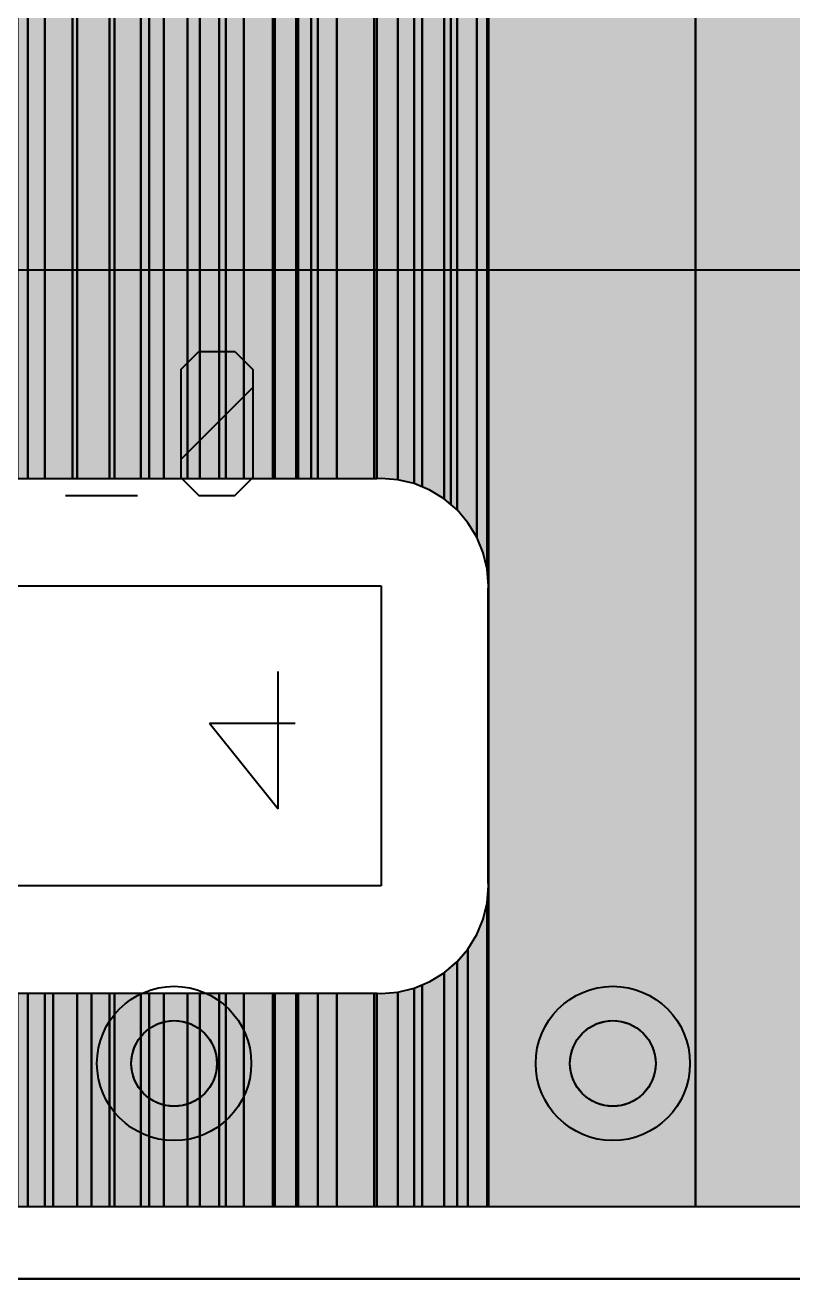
# Model space of a CAD drawing. Header units: millimetres. Extents: x 3.8 to 71.6, y 3.7 to 38.5.
# Drawn here: x 41.54 to 46.09, y 3.7 to 11.13 of the extents above; entities that cross this region are included whole.
import ezdxf

# ---------------------------------------------------------------- set-up
doc = ezdxf.new("R2010")
doc.units = ezdxf.units.MM
for name, color, linetype in [('bottom_copper', 7, 'Continuous'), ('drill_plated', 7, 'Continuous'), ('outline', 7, 'Continuous'), ('top_copper', 7, 'Continuous'), ('top_silk', 7, 'Continuous')]:
    doc.layers.add(name, color=color, linetype=linetype)

# ---------------------------------------------------------------- blocks, each defined once
blk = doc.blocks.new('Block4090')
at = {"layer": 'bottom_copper', "lineweight": 40}
for points in [[(3.4106, 3.9705), (3.3584, 4.0557), (3.2935, 4.1317), (3.2934, 33.782), (3.4106, 33.782), (3.4106, 3.9705)], [(3.4801, 3.6813), (3.4722, 3.7809), (3.4489, 3.8781), (3.4106, 3.9705), (3.4106, 33.782), (3.4801, 33.782), (3.4801, 3.6813)], [(7.5143, 0), (3.4801, 0), (3.4801, 33.782), (7.5143, 33.782), (7.5143, 0)], [(3.2934, 4.1318), (3.2563, 4.1635), (3.2563, 30.0965), (3.2607, 30.1071), (3.2868, 30.216), (3.2934, 30.3276), (3.2934, 4.1318)], [(3.2563, 4.1635), (3.2178, 4.1963), (3.2175, 22.3529), (3.2313, 22.3862), (3.25, 22.464), (3.2563, 22.5437), (3.2563, 4.1635)], [(3.2175, 4.1966), (3.1323, 4.2488), (3.0866, 4.2677), (3.0866, 22.166), (3.107, 22.1834), (3.1589, 22.2442), (3.2007, 22.3124), (3.2175, 22.3529), (3.2175, 4.1966)], [(3.0866, 4.2677), (3.0399, 4.2871), (2.9427, 4.3104), (2.9427, 22.0751), (2.978, 22.0897), (3.0462, 22.1315), (3.0866, 22.166), (3.0866, 4.2677)], [(2.9427, 4.3104), (2.8431, 4.3183), (2.8182, 4.3163), (2.8027, 4.3163), (2.8027, 22.0385), (2.8264, 22.0404), (2.9042, 22.0591), (2.9427, 22.0751), (2.9427, 4.3104)], [(1.0157, 4.3163), (0.8507, 4.3163), (0.8507, 22.0357), (1.0157, 22.0357), (1.0157, 4.3163)], [(1.2345, 4.3163), (1.0157, 4.3163), (1.0157, 22.0357), (1.1268, 22.0357), (1.1467, 22.0341), (1.2264, 22.0404), (1.2345, 22.0423), (1.2345, 4.3163)], [(1.4206, 4.3163), (1.2345, 4.3163), (1.2345, 22.0423), (1.2967, 22.0573), (1.367, 22.0404), (1.4206, 22.0362), (1.4206, 4.3163)], [(1.5558, 4.3163), (1.4206, 4.3163), (1.4206, 22.0362), (1.4467, 22.0341), (1.4666, 22.0357), (1.5558, 22.0357), (1.5558, 4.3163)], [(1.7694, 4.3163), (1.5558, 4.3163), (1.5558, 22.0357), (1.7694, 22.0357), (1.7694, 4.3163)], [(1.9239, 4.3163), (1.7694, 4.3163), (1.7694, 22.0357), (1.9239, 22.0357), (1.9239, 4.3163)], [(2.0305, 4.3163), (1.9239, 4.3163), (1.9239, 22.0357), (1.9268, 22.0357), (1.9466, 22.0341), (2.0264, 22.0404), (2.0305, 22.0414), (2.0305, 4.3163)], [(2.2012, 4.3163), (2.0305, 4.3163), (2.0305, 22.0414), (2.0967, 22.0573), (2.167, 22.0404), (2.2012, 22.0377), (2.2012, 4.3163)], [(2.3518, 4.3163), (2.2016, 4.3163), (2.2012, 22.0377), (2.2467, 22.0341), (2.2666, 22.0357), (2.3518, 22.0357), (2.3518, 4.3163)], [(2.4687, 4.3163), (2.3518, 4.3163), (2.3518, 22.0357), (2.4687, 22.0357), (2.4687, 4.3163)], [(2.5822, 4.3163), (2.4687, 4.3163), (2.4687, 22.0357), (2.5822, 22.0357), (2.5822, 4.3163)], [(2.8027, 4.3163), (2.5822, 4.3163), (2.5822, 22.0357), (2.7268, 22.0357), (2.7467, 22.0341), (2.8027, 22.0385), (2.8027, 4.3163)], [(0.8507, 4.3163), (0.7493, 4.3163), (0.7493, 12.2193), (0.8068, 12.358), (0.8419, 12.504), (0.8507, 12.6537), (0.8507, 4.3163)], [(0.7493, 4.3163), (0.5734, 4.3163), (0.5734, 11.977), (0.6709, 12.0912), (0.7493, 12.2193), (0.7493, 4.3163)], [(3.4801, 1.9033), (3.4781, 1.9282), (3.4781, 3.6564), (3.4801, 3.6813), (3.4801, 1.9033)], [(3.4801, 0), (3.3584, 0), (3.3584, 1.5289), (3.4106, 1.6141), (3.4489, 1.7065), (3.4722, 1.8037), (3.4801, 1.9033), (3.4801, 0)], [(3.3584, 0), (3.2178, 0), (3.2175, 1.388), (3.2934, 1.4528), (3.3584, 1.5289), (3.3584, 0)], [(3.2175, 0), (3.0866, 0), (3.0866, 1.3169), (3.1323, 1.3358), (3.2175, 1.388), (3.2175, 0)], [(0.7493, 0), (0.5734, 0), (0.5734, 1.2683), (0.7493, 1.2683), (0.7493, 0)], [(0.9007, 0), (0.7493, 0), (0.7493, 1.2683), (0.9007, 1.2683), (0.9007, 0)], [(1.1268, 0), (0.9007, 0), (0.9007, 1.2683), (1.1268, 1.2683), (1.1268, 0)], [(1.2345, 0), (1.1268, 0), (1.1268, 1.2683), (1.2345, 1.2683), (1.2345, 0)], [(1.4206, 0), (1.2345, 0), (1.2345, 1.2683), (1.4206, 1.2683), (1.4206, 0)], [(1.5558, 0), (1.4206, 0), (1.4206, 1.2683), (1.5558, 1.2683), (1.5558, 0)], [(1.7694, 0), (1.5558, 0), (1.5558, 1.2683), (1.7694, 1.2683), (1.7694, 0)], [(1.9239, 0), (1.7694, 0), (1.7694, 1.2683), (1.9239, 1.2683), (1.9239, 0)], [(2.0305, 0), (1.9239, 0), (1.9239, 1.2683), (2.0305, 1.2683), (2.0305, 0)], [(2.2012, 0), (2.0305, 0), (2.0305, 1.2683), (2.2012, 1.2683), (2.2012, 0)], [(2.3518, 0), (2.2016, 0), (2.2012, 1.2683), (2.3518, 1.2683), (2.3518, 0)], [(2.4687, 0), (2.3518, 0), (2.3518, 1.2683), (2.4687, 1.2683), (2.4687, 0)], [(2.5822, 0), (2.4687, 0), (2.4687, 1.2683), (2.5822, 1.2683), (2.5822, 0)], [(2.8027, 0), (2.5822, 0), (2.5822, 1.2683), (2.8027, 1.2683), (2.8027, 0)], [(2.9427, 0), (2.8027, 0), (2.8027, 1.2683), (2.8182, 1.2683), (2.8431, 1.2663), (2.9427, 1.2742), (2.9427, 0)], [(3.0866, 0), (2.9427, 0), (2.9427, 1.2742), (3.0399, 1.2975), (3.0866, 1.3169), (3.0866, 0)]]:
    blk.add_hatch(color=7, dxfattribs=at).paths.add_polyline_path(points, flags=0)
at = {"layer": 'bottom_copper', "color": 7, "lineweight": 40}
for points in [[(3.4106, 3.9705), (3.3584, 4.0557), (3.2935, 4.1317), (3.2934, 33.782), (3.4106, 33.782), (3.4106, 3.9705)], [(3.4801, 3.6813), (3.4722, 3.7809), (3.4489, 3.8781), (3.4106, 3.9705), (3.4106, 33.782), (3.4801, 33.782), (3.4801, 3.6813)], [(7.5143, 0), (3.4801, 0), (3.4801, 33.782), (7.5143, 33.782), (7.5143, 0)], [(3.2934, 4.1318), (3.2563, 4.1635), (3.2563, 30.0965), (3.2607, 30.1071), (3.2868, 30.216), (3.2934, 30.3276), (3.2934, 4.1318)], [(3.2563, 4.1635), (3.2178, 4.1963), (3.2175, 22.3529), (3.2313, 22.3862), (3.25, 22.464), (3.2563, 22.5437), (3.2563, 4.1635)], [(3.2175, 4.1966), (3.1323, 4.2488), (3.0866, 4.2677), (3.0866, 22.166), (3.107, 22.1834), (3.1589, 22.2442), (3.2007, 22.3124), (3.2175, 22.3529), (3.2175, 4.1966)], [(3.0866, 4.2677), (3.0399, 4.2871), (2.9427, 4.3104), (2.9427, 22.0751), (2.978, 22.0897), (3.0462, 22.1315), (3.0866, 22.166), (3.0866, 4.2677)], [(2.9427, 4.3104), (2.8431, 4.3183), (2.8182, 4.3163), (2.8027, 4.3163), (2.8027, 22.0385), (2.8264, 22.0404), (2.9042, 22.0591), (2.9427, 22.0751), (2.9427, 4.3104)], [(1.0157, 4.3163), (0.8507, 4.3163), (0.8507, 22.0357), (1.0157, 22.0357), (1.0157, 4.3163)], [(1.2345, 4.3163), (1.0157, 4.3163), (1.0157, 22.0357), (1.1268, 22.0357), (1.1467, 22.0341), (1.2264, 22.0404), (1.2345, 22.0423), (1.2345, 4.3163)], [(1.4206, 4.3163), (1.2345, 4.3163), (1.2345, 22.0423), (1.2967, 22.0573), (1.367, 22.0404), (1.4206, 22.0362), (1.4206, 4.3163)], [(1.5558, 4.3163), (1.4206, 4.3163), (1.4206, 22.0362), (1.4467, 22.0341), (1.4666, 22.0357), (1.5558, 22.0357), (1.5558, 4.3163)], [(1.7694, 4.3163), (1.5558, 4.3163), (1.5558, 22.0357), (1.7694, 22.0357), (1.7694, 4.3163)], [(1.9239, 4.3163), (1.7694, 4.3163), (1.7694, 22.0357), (1.9239, 22.0357), (1.9239, 4.3163)], [(2.0305, 4.3163), (1.9239, 4.3163), (1.9239, 22.0357), (1.9268, 22.0357), (1.9466, 22.0341), (2.0264, 22.0404), (2.0305, 22.0414), (2.0305, 4.3163)], [(2.2012, 4.3163), (2.0305, 4.3163), (2.0305, 22.0414), (2.0967, 22.0573), (2.167, 22.0404), (2.2012, 22.0377), (2.2012, 4.3163)], [(2.3518, 4.3163), (2.2016, 4.3163), (2.2012, 22.0377), (2.2467, 22.0341), (2.2666, 22.0357), (2.3518, 22.0357), (2.3518, 4.3163)], [(2.4687, 4.3163), (2.3518, 4.3163), (2.3518, 22.0357), (2.4687, 22.0357), (2.4687, 4.3163)], [(2.5822, 4.3163), (2.4687, 4.3163), (2.4687, 22.0357), (2.5822, 22.0357), (2.5822, 4.3163)], [(2.8027, 4.3163), (2.5822, 4.3163), (2.5822, 22.0357), (2.7268, 22.0357), (2.7467, 22.0341), (2.8027, 22.0385), (2.8027, 4.3163)], [(0.8507, 4.3163), (0.7493, 4.3163), (0.7493, 12.2193), (0.8068, 12.358), (0.8419, 12.504), (0.8507, 12.6537), (0.8507, 4.3163)], [(0.7493, 4.3163), (0.5734, 4.3163), (0.5734, 11.977), (0.6709, 12.0912), (0.7493, 12.2193), (0.7493, 4.3163)], [(3.4801, 1.9033), (3.4781, 1.9282), (3.4781, 3.6564), (3.4801, 3.6813), (3.4801, 1.9033)], [(3.4801, 0), (3.3584, 0), (3.3584, 1.5289), (3.4106, 1.6141), (3.4489, 1.7065), (3.4722, 1.8037), (3.4801, 1.9033), (3.4801, 0)], [(3.3584, 0), (3.2178, 0), (3.2175, 1.388), (3.2934, 1.4528), (3.3584, 1.5289), (3.3584, 0)], [(3.2175, 0), (3.0866, 0), (3.0866, 1.3169), (3.1323, 1.3358), (3.2175, 1.388), (3.2175, 0)], [(0.7493, 0), (0.5734, 0), (0.5734, 1.2683), (0.7493, 1.2683), (0.7493, 0)], [(0.9007, 0), (0.7493, 0), (0.7493, 1.2683), (0.9007, 1.2683), (0.9007, 0)], [(1.1268, 0), (0.9007, 0), (0.9007, 1.2683), (1.1268, 1.2683), (1.1268, 0)], [(1.2345, 0), (1.1268, 0), (1.1268, 1.2683), (1.2345, 1.2683), (1.2345, 0)], [(1.4206, 0), (1.2345, 0), (1.2345, 1.2683), (1.4206, 1.2683), (1.4206, 0)], [(1.5558, 0), (1.4206, 0), (1.4206, 1.2683), (1.5558, 1.2683), (1.5558, 0)], [(1.7694, 0), (1.5558, 0), (1.5558, 1.2683), (1.7694, 1.2683), (1.7694, 0)], [(1.9239, 0), (1.7694, 0), (1.7694, 1.2683), (1.9239, 1.2683), (1.9239, 0)], [(2.0305, 0), (1.9239, 0), (1.9239, 1.2683), (2.0305, 1.2683), (2.0305, 0)], [(2.2012, 0), (2.0305, 0), (2.0305, 1.2683), (2.2012, 1.2683), (2.2012, 0)], [(2.3518, 0), (2.2016, 0), (2.2012, 1.2683), (2.3518, 1.2683), (2.3518, 0)], [(2.4687, 0), (2.3518, 0), (2.3518, 1.2683), (2.4687, 1.2683), (2.4687, 0)], [(2.5822, 0), (2.4687, 0), (2.4687, 1.2683), (2.5822, 1.2683), (2.5822, 0)], [(2.8027, 0), (2.5822, 0), (2.5822, 1.2683), (2.8027, 1.2683), (2.8027, 0)], [(2.9427, 0), (2.8027, 0), (2.8027, 1.2683), (2.8182, 1.2683), (2.8431, 1.2663), (2.9427, 1.2742), (2.9427, 0)], [(3.0866, 0), (2.9427, 0), (2.9427, 1.2742), (3.0399, 1.2975), (3.0866, 1.3169), (3.0866, 0)]]:
    blk.add_lwpolyline(points, close=True, dxfattribs=at)
blk = doc.blocks.new('Block28972')
at = {"layer": 'top_copper', "lineweight": 40}
for points in [[(2.1267, 4.3163), (1.7382, 4.3163), (1.7382, 25.1833), (1.7807, 25.2258), (2.1267, 25.2258), (2.1267, 4.3163)], [(2.3484, 4.2871), (2.2512, 4.3104), (2.1516, 4.3183), (2.1267, 4.3163), (2.1267, 25.2258), (2.3484, 25.2258), (2.3484, 4.2871)], [(2.602, 4.1317), (2.526, 4.1966), (2.4408, 4.2488), (2.3484, 4.2871), (2.3484, 25.2258), (2.602, 25.2258), (2.602, 4.1317)], [(2.7807, 3.7809), (2.7574, 3.8781), (2.7191, 3.9705), (2.6669, 4.0557), (2.602, 4.1317), (2.602, 25.2258), (2.7807, 25.2258), (2.7807, 3.7809)], [(2.7886, 3.6813), (2.7807, 3.7809), (2.7807, 25.2258), (2.7886, 25.2258), (2.7886, 3.6813)], [(4.0159, 0), (2.7886, 0), (2.7886, 25.2258), (4.0159, 25.2258), (4.0159, 0)], [(4.8156, 0), (4.0159, 0), (4.0159, 25.2258), (4.8156, 25.2258), (4.8156, 0)], [(0.3501, 4.3163), (0.1592, 4.3163), (0.1592, 24.7244), (0.2092, 24.7204), (0.2714, 24.7253), (0.279, 24.6287), (0.3059, 24.5165), (0.3501, 24.4099), (0.3501, 4.3163)], [(1.7382, 4.3163), (1.6497, 4.3163), (1.6497, 24.3926), (1.6603, 24.4099), (1.7045, 24.5165), (1.7314, 24.6287), (1.7382, 24.7437), (1.7382, 4.3163)], [(0.573, 4.3163), (0.3501, 4.3163), (0.3501, 24.4099), (0.4104, 24.3115), (0.4853, 24.2238), (0.573, 24.1489), (0.573, 4.3163)], [(1.6497, 4.3163), (1.5222, 4.3163), (1.5222, 24.2213), (1.5251, 24.2238), (1.6, 24.3115), (1.6497, 24.3926), (1.6497, 4.3163)], [(1.5222, 4.3163), (1.339, 4.3163), (1.339, 24.0886), (1.4374, 24.1489), (1.5222, 24.2213), (1.5222, 4.3163)], [(0.778, 4.3163), (0.573, 4.3163), (0.573, 24.1489), (0.6714, 24.0886), (0.778, 24.0444), (0.778, 4.3163)], [(1.339, 4.3163), (1.1929, 4.3163), (1.1929, 24.0349), (1.2324, 24.0444), (1.339, 24.0886), (1.339, 4.3163)], [(1.0052, 4.3163), (0.778, 4.3163), (0.778, 24.0444), (0.8902, 24.0175), (1.0052, 24.0084), (1.0052, 4.3163)], [(1.1929, 4.3163), (1.0052, 4.3163), (1.0052, 24.0084), (1.1202, 24.0175), (1.1929, 24.0349), (1.1929, 4.3163)], [(0.1592, 4.3163), (0, 4.3163), (0, 12.1249), (0.0578, 12.2193), (0.1153, 12.358), (0.1504, 12.504), (0.1592, 12.6537), (0.1592, 4.3163)], [(2.7886, 1.9033), (2.7866, 1.9282), (2.7866, 3.6564), (2.7886, 3.6813), (2.7886, 1.9033)], [(2.7886, 0), (2.7807, 0), (2.7807, 1.8037), (2.7886, 1.9033), (2.7886, 0)], [(2.7807, 0), (2.602, 0), (2.602, 1.4529), (2.6669, 1.5289), (2.7191, 1.6141), (2.7574, 1.7065), (2.7807, 1.8037), (2.7807, 0)], [(2.602, 0), (2.3484, 0), (2.3484, 1.2975), (2.4408, 1.3358), (2.526, 1.388), (2.602, 1.4529), (2.602, 0)], [(0.1592, 0), (0, 0), (0, 1.2683), (0.1592, 1.2683), (0.1592, 0)], [(0.3501, 0), (0.1592, 0), (0.1592, 1.2683), (0.3501, 1.2683), (0.3501, 0)], [(0.573, 0), (0.3501, 0), (0.3501, 1.2683), (0.573, 1.2683), (0.573, 0)], [(0.778, 0), (0.573, 0), (0.573, 1.2683), (0.778, 1.2683), (0.778, 0)], [(1.0052, 0), (0.778, 0), (0.778, 1.2683), (1.0052, 1.2683), (1.0052, 0)], [(1.1929, 0), (1.0052, 0), (1.0052, 1.2683), (1.1929, 1.2683), (1.1929, 0)], [(1.339, 0), (1.1929, 0), (1.1929, 1.2683), (1.339, 1.2683), (1.339, 0)], [(1.5222, 0), (1.339, 0), (1.339, 1.2683), (1.5222, 1.2683), (1.5222, 0)], [(1.6497, 0), (1.5222, 0), (1.5222, 1.2683), (1.6497, 1.2683), (1.6497, 0)], [(1.7772, 0), (1.6497, 0), (1.6497, 1.2683), (1.7772, 1.2683), (1.7772, 0)], [(2.1267, 0), (1.7772, 0), (1.7772, 1.2683), (2.1267, 1.2683), (2.1267, 0)], [(2.3484, 0), (2.1267, 0), (2.1267, 1.2683), (2.1516, 1.2663), (2.2512, 1.2742), (2.3484, 1.2975), (2.3484, 0)]]:
    blk.add_hatch(color=7, dxfattribs=at).paths.add_polyline_path(points, flags=0)
at = {"layer": 'top_copper', "color": 7, "lineweight": 40}
for points in [[(2.1267, 4.3163), (1.7382, 4.3163), (1.7382, 25.1833), (1.7807, 25.2258), (2.1267, 25.2258), (2.1267, 4.3163)], [(2.3484, 4.2871), (2.2512, 4.3104), (2.1516, 4.3183), (2.1267, 4.3163), (2.1267, 25.2258), (2.3484, 25.2258), (2.3484, 4.2871)], [(2.602, 4.1317), (2.526, 4.1966), (2.4408, 4.2488), (2.3484, 4.2871), (2.3484, 25.2258), (2.602, 25.2258), (2.602, 4.1317)], [(2.7807, 3.7809), (2.7574, 3.8781), (2.7191, 3.9705), (2.6669, 4.0557), (2.602, 4.1317), (2.602, 25.2258), (2.7807, 25.2258), (2.7807, 3.7809)], [(2.7886, 3.6813), (2.7807, 3.7809), (2.7807, 25.2258), (2.7886, 25.2258), (2.7886, 3.6813)], [(4.0159, 0), (2.7886, 0), (2.7886, 25.2258), (4.0159, 25.2258), (4.0159, 0)], [(4.8156, 0), (4.0159, 0), (4.0159, 25.2258), (4.8156, 25.2258), (4.8156, 0)], [(0.3501, 4.3163), (0.1592, 4.3163), (0.1592, 24.7244), (0.2092, 24.7204), (0.2714, 24.7253), (0.279, 24.6287), (0.3059, 24.5165), (0.3501, 24.4099), (0.3501, 4.3163)], [(1.7382, 4.3163), (1.6497, 4.3163), (1.6497, 24.3926), (1.6603, 24.4099), (1.7045, 24.5165), (1.7314, 24.6287), (1.7382, 24.7437), (1.7382, 4.3163)], [(0.573, 4.3163), (0.3501, 4.3163), (0.3501, 24.4099), (0.4104, 24.3115), (0.4853, 24.2238), (0.573, 24.1489), (0.573, 4.3163)], [(1.6497, 4.3163), (1.5222, 4.3163), (1.5222, 24.2213), (1.5251, 24.2238), (1.6, 24.3115), (1.6497, 24.3926), (1.6497, 4.3163)], [(1.5222, 4.3163), (1.339, 4.3163), (1.339, 24.0886), (1.4374, 24.1489), (1.5222, 24.2213), (1.5222, 4.3163)], [(0.778, 4.3163), (0.573, 4.3163), (0.573, 24.1489), (0.6714, 24.0886), (0.778, 24.0444), (0.778, 4.3163)], [(1.339, 4.3163), (1.1929, 4.3163), (1.1929, 24.0349), (1.2324, 24.0444), (1.339, 24.0886), (1.339, 4.3163)], [(1.0052, 4.3163), (0.778, 4.3163), (0.778, 24.0444), (0.8902, 24.0175), (1.0052, 24.0084), (1.0052, 4.3163)], [(1.1929, 4.3163), (1.0052, 4.3163), (1.0052, 24.0084), (1.1202, 24.0175), (1.1929, 24.0349), (1.1929, 4.3163)], [(0.1592, 4.3163), (0, 4.3163), (0, 12.1249), (0.0578, 12.2193), (0.1153, 12.358), (0.1504, 12.504), (0.1592, 12.6537), (0.1592, 4.3163)], [(2.7886, 1.9033), (2.7866, 1.9282), (2.7866, 3.6564), (2.7886, 3.6813), (2.7886, 1.9033)], [(2.7886, 0), (2.7807, 0), (2.7807, 1.8037), (2.7886, 1.9033), (2.7886, 0)], [(2.7807, 0), (2.602, 0), (2.602, 1.4529), (2.6669, 1.5289), (2.7191, 1.6141), (2.7574, 1.7065), (2.7807, 1.8037), (2.7807, 0)], [(2.602, 0), (2.3484, 0), (2.3484, 1.2975), (2.4408, 1.3358), (2.526, 1.388), (2.602, 1.4529), (2.602, 0)], [(0.1592, 0), (0, 0), (0, 1.2683), (0.1592, 1.2683), (0.1592, 0)], [(0.3501, 0), (0.1592, 0), (0.1592, 1.2683), (0.3501, 1.2683), (0.3501, 0)], [(0.573, 0), (0.3501, 0), (0.3501, 1.2683), (0.573, 1.2683), (0.573, 0)], [(0.778, 0), (0.573, 0), (0.573, 1.2683), (0.778, 1.2683), (0.778, 0)], [(1.0052, 0), (0.778, 0), (0.778, 1.2683), (1.0052, 1.2683), (1.0052, 0)], [(1.1929, 0), (1.0052, 0), (1.0052, 1.2683), (1.1929, 1.2683), (1.1929, 0)], [(1.339, 0), (1.1929, 0), (1.1929, 1.2683), (1.339, 1.2683), (1.339, 0)], [(1.5222, 0), (1.339, 0), (1.339, 1.2683), (1.5222, 1.2683), (1.5222, 0)], [(1.6497, 0), (1.5222, 0), (1.5222, 1.2683), (1.6497, 1.2683), (1.6497, 0)], [(1.7772, 0), (1.6497, 0), (1.6497, 1.2683), (1.7772, 1.2683), (1.7772, 0)], [(2.1267, 0), (1.7772, 0), (1.7772, 1.2683), (2.1267, 1.2683), (2.1267, 0)], [(2.3484, 0), (2.1267, 0), (2.1267, 1.2683), (2.1516, 1.2663), (2.2512, 1.2742), (2.3484, 1.2975), (2.3484, 0)]]:
    blk.add_lwpolyline(points, close=True, dxfattribs=at)

msp = doc.modelspace()

# ---------------------------------------------------------------- hatches: boundary and pattern name
at = {"layer": 'bottom_copper', "lineweight": 40}
for points in [[(42.6694, 4.9276), (42.655, 4.88), (42.6315, 4.8361), (42.5999, 4.7976), (42.5614, 4.766), (42.5175, 4.7425), (42.4699, 4.7281), (42.4203, 4.7232), (42.3707, 4.7281), (42.3231, 4.7425), (42.2792, 4.766), (42.2407, 4.7976), (42.2091, 4.8361), (42.1856, 4.88), (42.1712, 4.9276), (42.1663, 4.9772), (42.1712, 5.0268), (42.1856, 5.0744), (42.2091, 5.1183), (42.2407, 5.1568), (42.2792, 5.1884), (42.3231, 5.2119), (42.3707, 5.2263), (42.4203, 5.2312), (42.4699, 5.2263), (42.5175, 5.2119), (42.5614, 5.1884), (42.5999, 5.1568), (42.6315, 5.1183), (42.655, 5.0744), (42.6694, 5.0268), (42.6743, 4.9772), (42.6694, 4.9276)], [(45.2694, 4.9276), (45.255, 4.88), (45.2315, 4.8361), (45.1999, 4.7976), (45.1614, 4.766), (45.1175, 4.7425), (45.0699, 4.7281), (45.0203, 4.7232), (44.9707, 4.7281), (44.9231, 4.7425), (44.8792, 4.766), (44.8407, 4.7976), (44.8091, 4.8361), (44.7856, 4.88), (44.7712, 4.9276), (44.7663, 4.9772), (44.7712, 5.0268), (44.7856, 5.0744), (44.8091, 5.1183), (44.8407, 5.1568), (44.8792, 5.1884), (44.9231, 5.2119), (44.9707, 5.2263), (45.0203, 5.2312), (45.0699, 5.2263), (45.1175, 5.2119), (45.1614, 5.1884), (45.1999, 5.1568), (45.2315, 5.1183), (45.255, 5.0744), (45.2694, 5.0268), (45.2743, 4.9772), (45.2694, 4.9276)]]:
    msp.add_hatch(color=7, dxfattribs=at).paths.add_polyline_path(points, flags=0)
at = {"layer": 'drill_plated', "lineweight": 40}
for points in [[(42.6694, 4.9276), (42.655, 4.88), (42.6315, 4.8361), (42.5999, 4.7976), (42.5614, 4.766), (42.5175, 4.7425), (42.4699, 4.7281), (42.4203, 4.7232), (42.3707, 4.7281), (42.3231, 4.7425), (42.2792, 4.766), (42.2407, 4.7976), (42.2091, 4.8361), (42.1856, 4.88), (42.1712, 4.9276), (42.1663, 4.9772), (42.1712, 5.0268), (42.1856, 5.0744), (42.2091, 5.1183), (42.2407, 5.1568), (42.2792, 5.1884), (42.3231, 5.2119), (42.3707, 5.2263), (42.4203, 5.2312), (42.4699, 5.2263), (42.5175, 5.2119), (42.5614, 5.1884), (42.5999, 5.1568), (42.6315, 5.1183), (42.655, 5.0744), (42.6694, 5.0268), (42.6743, 4.9772), (42.6694, 4.9276)], [(45.2694, 4.9276), (45.255, 4.88), (45.2315, 4.8361), (45.1999, 4.7976), (45.1614, 4.766), (45.1175, 4.7425), (45.0699, 4.7281), (45.0203, 4.7232), (44.9707, 4.7281), (44.9231, 4.7425), (44.8792, 4.766), (44.8407, 4.7976), (44.8091, 4.8361), (44.7856, 4.88), (44.7712, 4.9276), (44.7663, 4.9772), (44.7712, 5.0268), (44.7856, 5.0744), (44.8091, 5.1183), (44.8407, 5.1568), (44.8792, 5.1884), (44.9231, 5.2119), (44.9707, 5.2263), (45.0203, 5.2312), (45.0699, 5.2263), (45.1175, 5.2119), (45.1614, 5.1884), (45.1999, 5.1568), (45.2315, 5.1183), (45.255, 5.0744), (45.2694, 5.0268), (45.2743, 4.9772), (45.2694, 4.9276)]]:
    msp.add_hatch(color=7, dxfattribs=at).paths.add_polyline_path(points, flags=0)
at = {"layer": 'top_copper', "lineweight": 40}
for points in [[(42.6694, 4.9276), (42.655, 4.88), (42.6315, 4.8361), (42.5999, 4.7976), (42.5614, 4.766), (42.5175, 4.7425), (42.4699, 4.7281), (42.4203, 4.7232), (42.3707, 4.7281), (42.3231, 4.7425), (42.2792, 4.766), (42.2407, 4.7976), (42.2091, 4.8361), (42.1856, 4.88), (42.1712, 4.9276), (42.1663, 4.9772), (42.1712, 5.0268), (42.1856, 5.0744), (42.2091, 5.1183), (42.2407, 5.1568), (42.2792, 5.1884), (42.3231, 5.2119), (42.3707, 5.2263), (42.4203, 5.2312), (42.4699, 5.2263), (42.5175, 5.2119), (42.5614, 5.1884), (42.5999, 5.1568), (42.6315, 5.1183), (42.655, 5.0744), (42.6694, 5.0268), (42.6743, 4.9772), (42.6694, 4.9276)], [(45.2694, 4.9276), (45.255, 4.88), (45.2315, 4.8361), (45.1999, 4.7976), (45.1614, 4.766), (45.1175, 4.7425), (45.0699, 4.7281), (45.0203, 4.7232), (44.9707, 4.7281), (44.9231, 4.7425), (44.8792, 4.766), (44.8407, 4.7976), (44.8091, 4.8361), (44.7856, 4.88), (44.7712, 4.9276), (44.7663, 4.9772), (44.7712, 5.0268), (44.7856, 5.0744), (44.8091, 5.1183), (44.8407, 5.1568), (44.8792, 5.1884), (44.9231, 5.2119), (44.9707, 5.2263), (45.0203, 5.2312), (45.0699, 5.2263), (45.1175, 5.2119), (45.1614, 5.1884), (45.1999, 5.1568), (45.2315, 5.1183), (45.255, 5.0744), (45.2694, 5.0268), (45.2743, 4.9772), (45.2694, 4.9276)]]:
    msp.add_hatch(color=7, dxfattribs=at).paths.add_polyline_path(points, flags=0)

# ---------------------------------------------------------------- linework, layer by layer
at = {"layer": 'bottom_copper', "color": 7, "lineweight": 40}
for p, q in [((43.6215, 8.4426), (40.6985, 8.4426)), ((43.6464, 8.4446), (43.6215, 8.4426)), ((43.746, 8.4367), (43.6464, 8.4446)), ((43.8432, 8.4134), (43.746, 8.4367)), ((43.9356, 8.3751), (43.8432, 8.4134)), ((44.0208, 8.3229), (43.9356, 8.3751)), ((44.0968, 8.258), (44.0208, 8.3229)), ((44.1617, 8.182), (44.0968, 8.258)), ((44.2139, 8.0968), (44.1617, 8.182)), ((44.2522, 8.0044), (44.2139, 8.0968)), ((44.2755, 7.9072), (44.2522, 8.0044)), ((44.2834, 7.8076), (44.2755, 7.9072)), ((39.0744, 7.8076), (43.6464, 7.8076)), ((43.6464, 7.8076), (43.6464, 6.0296)), ((44.2814, 7.7827), (44.2834, 7.8076)), ((44.2814, 6.0545), (44.2814, 7.7827)), ((43.0368, 6.4868), (43.0368, 7.2996)), ((42.6304, 6.9948), (43.0368, 6.4868)), ((42.6304, 6.9948), (43.1384, 6.9948)), ((43.6464, 6.0296), (39.0744, 6.0296)), ((44.2755, 5.93), (44.2834, 6.0296)), ((44.2834, 6.0296), (44.2814, 6.0545)), ((44.2522, 5.8328), (44.2755, 5.93)), ((44.2139, 5.7404), (44.2522, 5.8328)), ((44.1617, 5.6552), (44.2139, 5.7404)), ((44.0968, 5.5792), (44.1617, 5.6552)), ((44.0208, 5.5143), (44.0968, 5.5792)), ((43.9356, 5.4621), (44.0208, 5.5143)), ((43.8432, 5.4238), (43.9356, 5.4621)), ((40.6985, 5.3946), (43.6215, 5.3946)), ((43.6215, 5.3946), (43.6464, 5.3926)), ((43.6464, 5.3926), (43.746, 5.4005)), ((43.746, 5.4005), (43.8432, 5.4238)), ((48.6682, 4.1263), (40.6985, 4.1263))]:
    msp.add_line(p, q, dxfattribs=at)
for points in [[(42.6694, 4.9276), (42.655, 4.88), (42.6315, 4.8361), (42.5999, 4.7976), (42.5614, 4.766), (42.5175, 4.7425), (42.4699, 4.7281), (42.4203, 4.7232), (42.3707, 4.7281), (42.3231, 4.7425), (42.2792, 4.766), (42.2407, 4.7976), (42.2091, 4.8361), (42.1856, 4.88), (42.1712, 4.9276), (42.1663, 4.9772), (42.1712, 5.0268), (42.1856, 5.0744), (42.2091, 5.1183), (42.2407, 5.1568), (42.2792, 5.1884), (42.3231, 5.2119), (42.3707, 5.2263), (42.4203, 5.2312), (42.4699, 5.2263), (42.5175, 5.2119), (42.5614, 5.1884), (42.5999, 5.1568), (42.6315, 5.1183), (42.655, 5.0744), (42.6694, 5.0268), (42.6743, 4.9772), (42.6694, 4.9276)], [(45.2694, 4.9276), (45.255, 4.88), (45.2315, 4.8361), (45.1999, 4.7976), (45.1614, 4.766), (45.1175, 4.7425), (45.0699, 4.7281), (45.0203, 4.7232), (44.9707, 4.7281), (44.9231, 4.7425), (44.8792, 4.766), (44.8407, 4.7976), (44.8091, 4.8361), (44.7856, 4.88), (44.7712, 4.9276), (44.7663, 4.9772), (44.7712, 5.0268), (44.7856, 5.0744), (44.8091, 5.1183), (44.8407, 5.1568), (44.8792, 5.1884), (44.9231, 5.2119), (44.9707, 5.2263), (45.0203, 5.2312), (45.0699, 5.2263), (45.1175, 5.2119), (45.1614, 5.1884), (45.1999, 5.1568), (45.2315, 5.1183), (45.255, 5.0744), (45.2694, 5.0268), (45.2743, 4.9772), (45.2694, 4.9276)]]:
    msp.add_lwpolyline(points, close=True, dxfattribs=at)
for centre, major_axis in [((42.4203, 4.9772), (0.4572, 0)), ((45.0203, 4.9772), (0.4572, 0)), ((42.4203, 4.9772), (0.254, 0)), ((45.0203, 4.9772), (0.254, 0))]:
    msp.add_ellipse(centre, major_axis=major_axis, ratio=1, dxfattribs=at)
at = {"layer": 'drill_plated', "color": 7, "lineweight": 40}
for points in [[(42.6694, 4.9276), (42.655, 4.88), (42.6315, 4.8361), (42.5999, 4.7976), (42.5614, 4.766), (42.5175, 4.7425), (42.4699, 4.7281), (42.4203, 4.7232), (42.3707, 4.7281), (42.3231, 4.7425), (42.2792, 4.766), (42.2407, 4.7976), (42.2091, 4.8361), (42.1856, 4.88), (42.1712, 4.9276), (42.1663, 4.9772), (42.1712, 5.0268), (42.1856, 5.0744), (42.2091, 5.1183), (42.2407, 5.1568), (42.2792, 5.1884), (42.3231, 5.2119), (42.3707, 5.2263), (42.4203, 5.2312), (42.4699, 5.2263), (42.5175, 5.2119), (42.5614, 5.1884), (42.5999, 5.1568), (42.6315, 5.1183), (42.655, 5.0744), (42.6694, 5.0268), (42.6743, 4.9772), (42.6694, 4.9276)], [(45.2694, 4.9276), (45.255, 4.88), (45.2315, 4.8361), (45.1999, 4.7976), (45.1614, 4.766), (45.1175, 4.7425), (45.0699, 4.7281), (45.0203, 4.7232), (44.9707, 4.7281), (44.9231, 4.7425), (44.8792, 4.766), (44.8407, 4.7976), (44.8091, 4.8361), (44.7856, 4.88), (44.7712, 4.9276), (44.7663, 4.9772), (44.7712, 5.0268), (44.7856, 5.0744), (44.8091, 5.1183), (44.8407, 5.1568), (44.8792, 5.1884), (44.9231, 5.2119), (44.9707, 5.2263), (45.0203, 5.2312), (45.0699, 5.2263), (45.1175, 5.2119), (45.1614, 5.1884), (45.1999, 5.1568), (45.2315, 5.1183), (45.255, 5.0744), (45.2694, 5.0268), (45.2743, 4.9772), (45.2694, 4.9276)]]:
    msp.add_lwpolyline(points, close=True, dxfattribs=at)
for centre in [(42.4203, 4.9772), (45.0203, 4.9772)]:
    msp.add_ellipse(centre, major_axis=(0.254, 0), ratio=1, dxfattribs=at)
at = {"layer": 'outline', "color": 7, "lineweight": 40}
msp.add_line((71.58, 3.7), (3.82, 3.7), dxfattribs=at)
at = {"layer": 'top_copper', "color": 7, "lineweight": 40}
for p, q in [((43.6215, 8.4426), (41.3604, 8.4426)), ((43.6464, 8.4446), (43.6215, 8.4426)), ((43.746, 8.4367), (43.6464, 8.4446)), ((43.8432, 8.4134), (43.746, 8.4367)), ((43.9356, 8.3751), (43.8432, 8.4134)), ((44.0208, 8.3229), (43.9356, 8.3751)), ((44.0968, 8.258), (44.0208, 8.3229)), ((44.1617, 8.182), (44.0968, 8.258)), ((44.2139, 8.0968), (44.1617, 8.182)), ((44.2522, 8.0044), (44.2139, 8.0968)), ((44.2755, 7.9072), (44.2522, 8.0044)), ((44.2834, 7.8076), (44.2755, 7.9072)), ((39.0744, 7.8076), (43.6464, 7.8076)), ((43.6464, 7.8076), (43.6464, 6.0296)), ((44.2814, 7.7827), (44.2834, 7.8076)), ((44.2814, 6.0545), (44.2814, 7.7827)), ((43.6464, 6.0296), (39.0744, 6.0296)), ((44.2755, 5.93), (44.2834, 6.0296)), ((44.2834, 6.0296), (44.2814, 6.0545)), ((44.2522, 5.8328), (44.2755, 5.93)), ((44.2139, 5.7404), (44.2522, 5.8328)), ((44.1617, 5.6552), (44.2139, 5.7404)), ((44.0968, 5.5792), (44.1617, 5.6552)), ((44.0208, 5.5143), (44.0968, 5.5792)), ((43.9356, 5.4621), (44.0208, 5.5143)), ((43.8432, 5.4238), (43.9356, 5.4621)), ((41.3604, 5.3946), (43.6215, 5.3946)), ((43.6215, 5.3946), (43.6464, 5.3926)), ((43.6464, 5.3926), (43.746, 5.4005)), ((43.746, 5.4005), (43.8432, 5.4238)), ((59.6984, 4.1263), (41.3604, 4.1263))]:
    msp.add_line(p, q, dxfattribs=at)
for points in [[(42.6694, 4.9276), (42.655, 4.88), (42.6315, 4.8361), (42.5999, 4.7976), (42.5614, 4.766), (42.5175, 4.7425), (42.4699, 4.7281), (42.4203, 4.7232), (42.3707, 4.7281), (42.3231, 4.7425), (42.2792, 4.766), (42.2407, 4.7976), (42.2091, 4.8361), (42.1856, 4.88), (42.1712, 4.9276), (42.1663, 4.9772), (42.1712, 5.0268), (42.1856, 5.0744), (42.2091, 5.1183), (42.2407, 5.1568), (42.2792, 5.1884), (42.3231, 5.2119), (42.3707, 5.2263), (42.4203, 5.2312), (42.4699, 5.2263), (42.5175, 5.2119), (42.5614, 5.1884), (42.5999, 5.1568), (42.6315, 5.1183), (42.655, 5.0744), (42.6694, 5.0268), (42.6743, 4.9772), (42.6694, 4.9276)], [(45.2694, 4.9276), (45.255, 4.88), (45.2315, 4.8361), (45.1999, 4.7976), (45.1614, 4.766), (45.1175, 4.7425), (45.0699, 4.7281), (45.0203, 4.7232), (44.9707, 4.7281), (44.9231, 4.7425), (44.8792, 4.766), (44.8407, 4.7976), (44.8091, 4.8361), (44.7856, 4.88), (44.7712, 4.9276), (44.7663, 4.9772), (44.7712, 5.0268), (44.7856, 5.0744), (44.8091, 5.1183), (44.8407, 5.1568), (44.8792, 5.1884), (44.9231, 5.2119), (44.9707, 5.2263), (45.0203, 5.2312), (45.0699, 5.2263), (45.1175, 5.2119), (45.1614, 5.1884), (45.1999, 5.1568), (45.2315, 5.1183), (45.255, 5.0744), (45.2694, 5.0268), (45.2743, 4.9772), (45.2694, 4.9276)]]:
    msp.add_lwpolyline(points, close=True, dxfattribs=at)
for centre, major_axis in [((42.4203, 4.9772), (0.4572, 0)), ((45.0203, 4.9772), (0.4572, 0)), ((42.4203, 4.9772), (0.254, 0)), ((45.0203, 4.9772), (0.254, 0))]:
    msp.add_ellipse(centre, major_axis=major_axis, ratio=1, dxfattribs=at)
at = {"layer": 'top_silk', "color": 7, "lineweight": 40}
for p, q in [((24.6, 9.68), (50.5, 9.68)), ((42.4602, 9.0895), (42.5669, 9.1961)), ((42.5669, 9.1961), (42.7802, 9.1961)), ((42.7802, 9.1961), (42.8869, 9.0895)), ((42.4602, 9.0895), (42.4602, 8.4494)), ((42.8869, 9.0895), (42.8869, 8.4494)), ((42.4602, 8.5561), (42.8869, 8.9828)), ((42.4602, 8.4494), (42.5669, 8.3427)), ((42.7802, 8.3427), (42.8869, 8.4494)), ((41.7774, 8.3427), (42.2041, 8.3427)), ((42.5669, 8.3427), (42.7802, 8.3427)), ((3.82, 3.7), (71.58, 3.7))]:
    msp.add_line(p, q, dxfattribs=at)

# ---------------------------------------------------------------- block references
at = {"layer": 'bottom_copper'}
msp.add_blockref('Block4090', (40.8033, 4.1263), dxfattribs=at)
at = {"layer": 'top_copper'}
msp.add_blockref('Block28972', (41.4948, 4.1263), dxfattribs=at)

doc.saveas('drawing.dxf')
